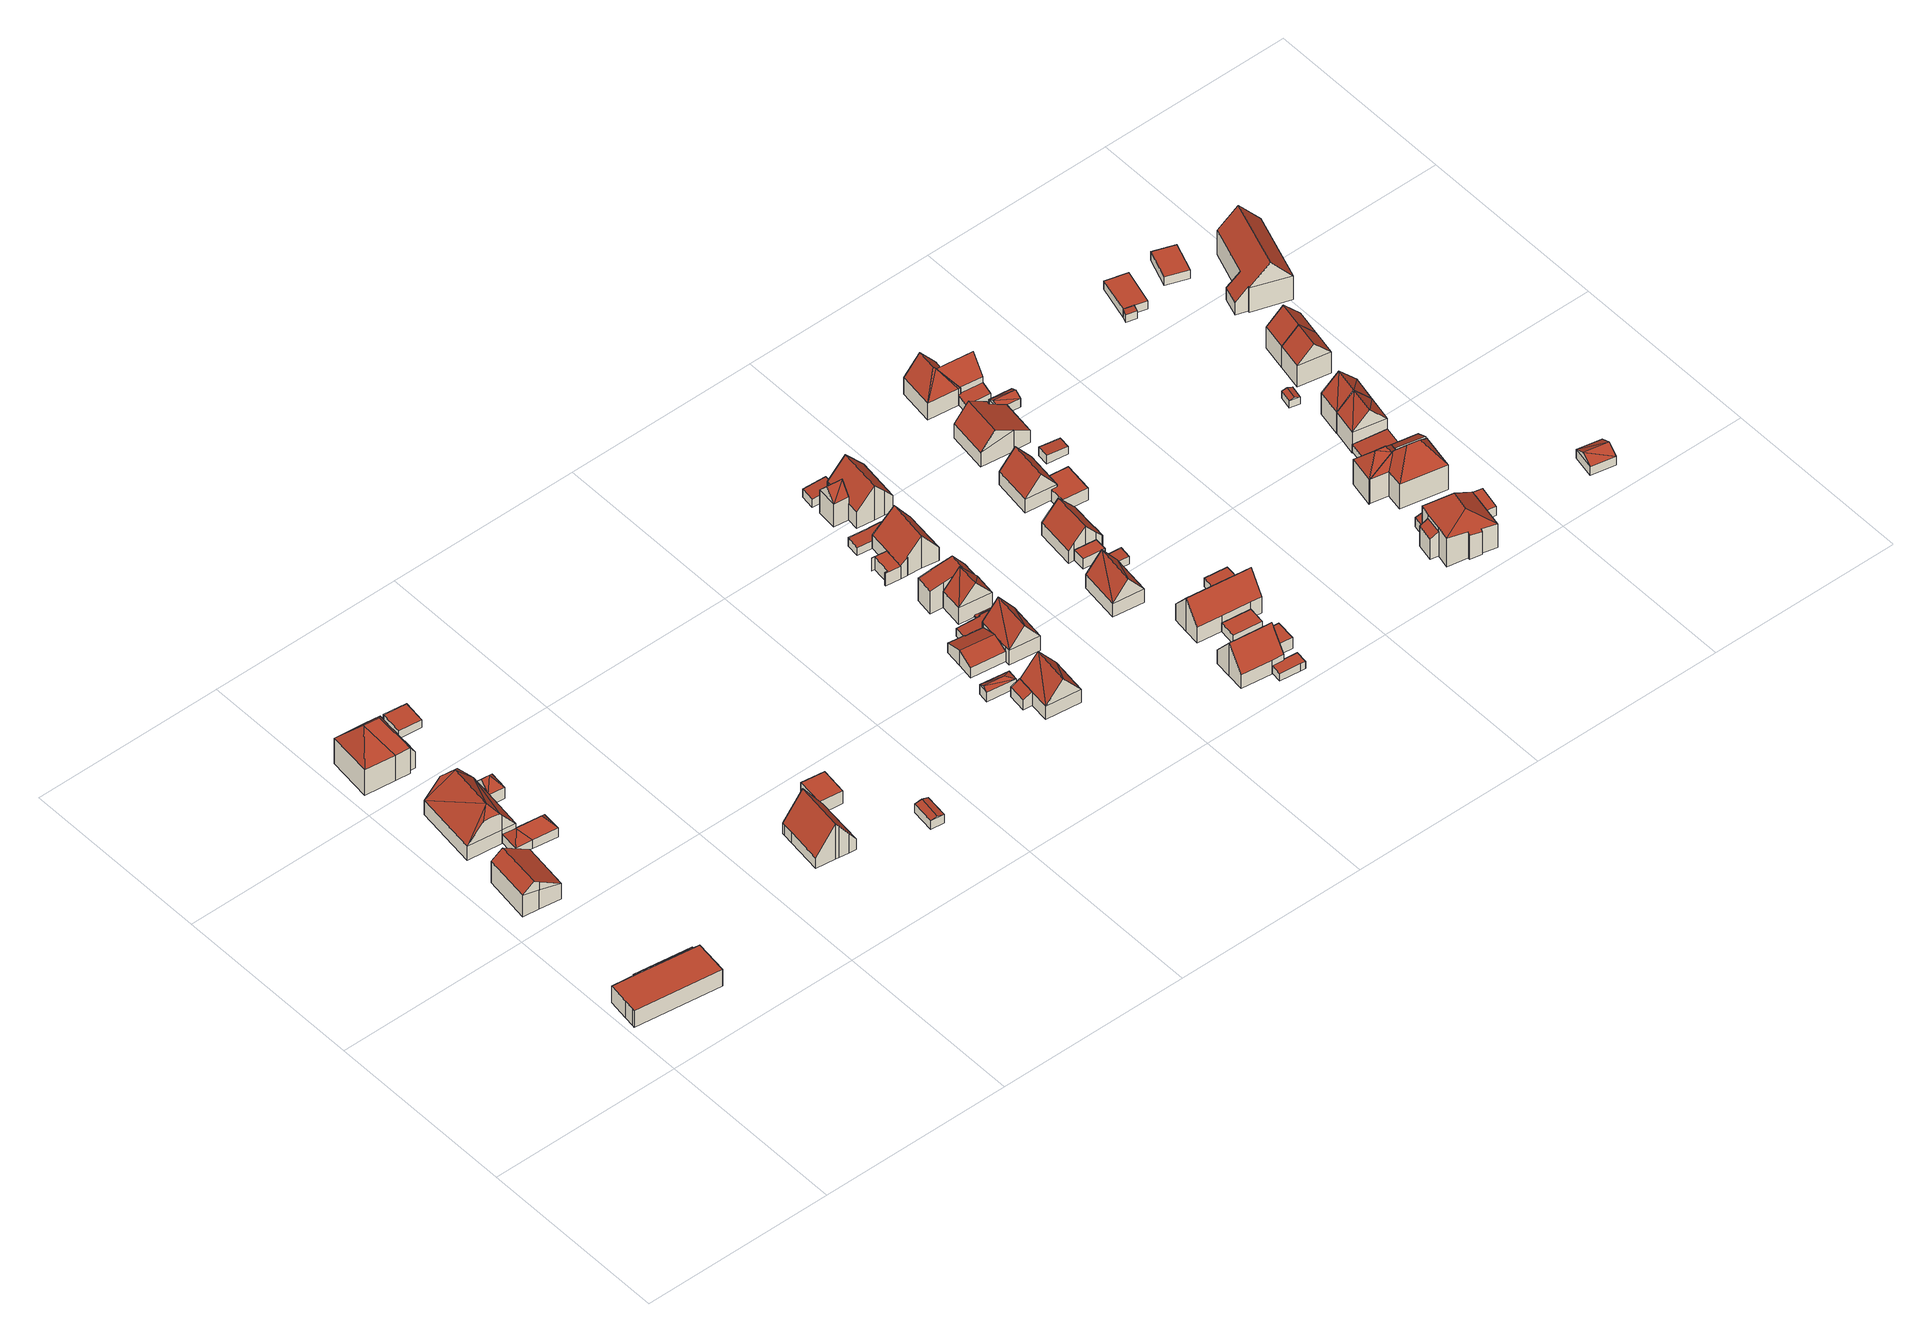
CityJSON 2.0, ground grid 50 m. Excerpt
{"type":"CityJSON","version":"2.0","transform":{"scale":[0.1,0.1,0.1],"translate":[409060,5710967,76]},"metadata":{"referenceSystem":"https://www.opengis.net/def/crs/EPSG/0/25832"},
"CityObjects":{
"building1":{"type":"Building","attributes":{"Gemeindeschluessel":"05978036","Geometrietyp2DReferenz":"3000","function":"31001_2000","roofType":"1000","measuredHeight":4.99},"geometry":[{"type":"MultiSurface","lod":"2","boundaries":[[[0,1,2,3]],[[1,4,5,2]],[[4,6,7,5]],[[6,8,9,7]],[[8,10,11,9]],[[10,12,13,11]],[[12,0,3,13]],[[12,10,8,6,4,1,0]],[[3,2,5,7,9,11,13]]],"semantics":{"surfaces":[{"type":"WallSurface"},{"type":"RoofSurface"},{"type":"GroundSurface"}],"values":[0,0,0,0,0,0,0,1,2]}}]},
"building2":{"type":"Building","attributes":{"Gemeindeschluessel":"05978036","Geometrietyp2DReferenz":"3000","function":"31001_2460","roofType":"2100","measuredHeight":1.9},"geometry":[{"type":"MultiSurface","lod":"2","boundaries":[[[14,15,16,9]],[[15,17,18,16]],[[17,19,11,18]],[[19,14,9,11]],[[19,17,15,14]],[[9,16,18,11]]],"semantics":{"surfaces":[{"type":"WallSurface"},{"type":"RoofSurface"},{"type":"GroundSurface"}],"values":[0,0,0,0,1,2]}}]},
"building3":{"type":"Building","attributes":{"Gemeindeschluessel":"05978036","Geometrietyp2DReferenz":"3000","function":"31001_1000","roofType":"3100","measuredHeight":9.02},"geometry":[{"type":"MultiSurface","lod":"2","boundaries":[[[20,21,22,23]],[[21,24,25,22]],[[24,26,27,25]],[[26,28,29,27]],[[28,20,23,29]],[[28,30,31,20]],[[21,31,30,32,24]],[[26,32,30,28]],[[24,32,26]],[[20,31,21]],[[23,22,25,27,29]]],"semantics":{"surfaces":[{"type":"WallSurface"},{"type":"RoofSurface"},{"type":"GroundSurface"}],"values":[0,0,0,0,0,1,1,0,0,0,2]}}]},
"building4":{"type":"Building","attributes":{"Gemeindeschluessel":"05978036","Geometrietyp2DReferenz":"3000","function":"31001_1000"},"children":["building4-1","building4-2"]},
"building4-1":{"type":"BuildingPart","attributes":{"roofType":"5000","measuredHeight":6.27},"parents":["building4"],"geometry":[{"type":"MultiSurface","lod":"2","boundaries":[[[33,34,35,36]],[[34,37,38,35]],[[39,33,36,40]],[[34,33,41]],[[33,42,41]],[[42,33,39,43]],[[37,41,42,44]],[[41,37,34]],[[36,35,38,40]],[[40,38,37,39]],[[44,42,43]],[[37,44,43,39]]],"semantics":{"surfaces":[{"type":"WallSurface"},{"type":"RoofSurface"},{"type":"GroundSurface"},{"type":"ClosureSurface"}],"values":[0,0,0,1,1,1,1,1,2,3,0,3]}}]},
"building4-2":{"type":"BuildingPart","attributes":{"roofType":"3300","measuredHeight":11.89},"parents":["building4"],"geometry":[{"type":"MultiSurface","lod":"2","boundaries":[[[45,46,47,48]],[[46,49,39,40,47]],[[50,51,52,38,37]],[[51,53,54,52]],[[53,55,56,54]],[[55,45,48,56]],[[57,58,59,60]],[[61,62,63,64]],[[58,45,59]],[[45,63,59]],[[55,63,45]],[[63,55,64]],[[59,46,60]],[[63,46,59]],[[46,63,62]],[[62,65,51,50,44,43,49,46]],[[51,65,53]],[[53,65,62,61,64,55]],[[45,58,57,60,46]],[[48,47,40,38,52,54,56]],[[37,44,50]],[[39,49,43]],[[37,38,40,39]],[[37,39,43,44]]],"semantics":{"surfaces":[{"type":"WallSurface"},{"type":"RoofSurface"},{"type":"GroundSurface"},{"type":"ClosureSurface"}],"values":[0,0,0,0,0,0,1,1,1,1,1,1,1,1,1,1,0,0,0,2,0,0,3,3]}}]},
"building5":{"type":"Building","attributes":{"Gemeindeschluessel":"05978036","Geometrietyp2DReferenz":"3000","function":"31001_2460","roofType":"5000","measuredHeight":5.56},"geometry":[{"type":"MultiSurface","lod":"2","boundaries":[[[66,67,68,69]],[[67,70,71,68]],[[70,72,73,71]],[[72,74,75,73]],[[74,76,77,75]],[[76,78,79,77]],[[78,66,69,79]],[[66,78,80]],[[72,70,81]],[[78,76,81,80]],[[76,74,72,81]],[[67,66,80,81]],[[70,67,81]],[[69,68,71,73,75,77,79]]],"semantics":{"surfaces":[{"type":"WallSurface"},{"type":"RoofSurface"},{"type":"GroundSurface"}],"values":[0,0,0,0,0,0,0,1,1,1,1,1,1,2]}}]},
"building6":{"type":"Building","attributes":{"Gemeindeschluessel":"05978036","Geometrietyp2DReferenz":"3000","function":"31001_1000","roofType":"3200","measuredHeight":14.22},"geometry":[{"type":"MultiSurface","lod":"2","boundaries":[[[82,83,84,85]],[[83,86,87,84]],[[86,88,89,87]],[[88,90,91,89]],[[90,92,93,91]],[[92,94,95,93]],[[94,96,97,95]],[[96,98,99,97]],[[98,100,101,99]],[[100,102,103,101]],[[102,104,105,103]],[[104,82,85,105]],[[100,98,106]],[[94,92,90,88,86,83,82,104,107]],[[96,94,107,106]],[[98,96,106]],[[104,102,106,107]],[[102,100,106]],[[85,84,87,89,91,93,95,97,99,101,103,105]]],"semantics":{"surfaces":[{"type":"WallSurface"},{"type":"RoofSurface"},{"type":"GroundSurface"}],"values":[0,0,0,0,0,0,0,0,0,0,0,0,1,1,1,1,1,1,2]}}]},
"building7":{"type":"Building","attributes":{"Gemeindeschluessel":"05978036","Geometrietyp2DReferenz":"3000","function":"31001_2460","roofType":"1000","measuredHeight":2.46},"geometry":[{"type":"MultiSurface","lod":"2","boundaries":[[[108,109,110,111]],[[109,112,113,110]],[[112,114,115,113]],[[114,108,111,115]],[[114,112,109,108]],[[111,110,113,115]]],"semantics":{"surfaces":[{"type":"WallSurface"},{"type":"RoofSurface"},{"type":"GroundSurface"}],"values":[0,0,0,0,1,2]}}]},
"building8":{"type":"Building","attributes":{"Gemeindeschluessel":"05978036","Geometrietyp2DReferenz":"3000","function":"31001_1000","roofType":"3100","measuredHeight":10.73},"geometry":[{"type":"MultiSurface","lod":"2","boundaries":[[[116,117,118,119]],[[117,120,121,118]],[[120,122,123,121]],[[122,124,125,123]],[[124,126,127,125]],[[126,128,129,127]],[[128,130,131,129]],[[130,132,133,131]],[[132,134,135,133]],[[134,116,119,135]],[[130,128,126,124,122,120]],[[120,117,116,134,132,130]],[[119,118,121,123,125,127,129,131,133,135]]],"semantics":{"surfaces":[{"type":"WallSurface"},{"type":"RoofSurface"},{"type":"GroundSurface"}],"values":[0,0,0,0,0,0,0,0,0,0,1,1,2]}}]},
"building9":{"type":"Building","attributes":{"Gemeindeschluessel":"05978036","Geometrietyp2DReferenz":"3000","function":"31001_2460","roofType":"1000","measuredHeight":3.88},"geometry":[{"type":"MultiSurface","lod":"2","boundaries":[[[136,137,138,139]],[[137,140,141,138]],[[140,142,143,141]],[[142,136,139,143]],[[142,140,137,136]],[[139,138,141,143]]],"semantics":{"surfaces":[{"type":"WallSurface"},{"type":"RoofSurface"},{"type":"GroundSurface"}],"values":[0,0,0,0,1,2]}}]},
"building10":{"type":"Building","attributes":{"Gemeindeschluessel":"05978036","Geometrietyp2DReferenz":"3000","function":"31001_2460","roofType":"3100","measuredHeight":3.02},"geometry":[{"type":"MultiSurface","lod":"2","boundaries":[[[144,145,146,147]],[[145,148,149,146]],[[148,150,151,149]],[[150,144,147,151]],[[148,145,152]],[[144,150,153]],[[145,144,153,152]],[[150,148,152,153]],[[147,146,149,151]]],"semantics":{"surfaces":[{"type":"WallSurface"},{"type":"RoofSurface"},{"type":"GroundSurface"}],"values":[0,0,0,0,0,0,1,1,2]}}]},
"building11":{"type":"Building","attributes":{"Gemeindeschluessel":"05978036","Geometrietyp2DReferenz":"3000","function":"51009_1610","roofType":"2100","measuredHeight":4.17},"geometry":[{"type":"MultiSurface","lod":"2","boundaries":[[[154,155,156,157]],[[155,158,159,156]],[[158,160,161,159]],[[160,154,157,161]],[[160,158,155,154]],[[157,156,159,161]]],"semantics":{"surfaces":[{"type":"WallSurface"},{"type":"RoofSurface"},{"type":"GroundSurface"}],"values":[0,0,0,0,1,2]}}]},
"building12":{"type":"Building","attributes":{"Gemeindeschluessel":"05978036","Geometrietyp2DReferenz":"3000","function":"31001_2460","roofType":"5000","measuredHeight":3.62},"geometry":[{"type":"MultiSurface","lod":"2","boundaries":[[[162,163,164,165]],[[163,166,167,164]],[[166,168,169,167]],[[168,162,165,169]],[[166,163,170]],[[162,168,171]],[[162,170,163]],[[170,162,171]],[[171,166,170]],[[166,171,168]],[[165,164,167,169]]],"semantics":{"surfaces":[{"type":"WallSurface"},{"type":"RoofSurface"},{"type":"GroundSurface"}],"values":[0,0,0,0,1,0,1,1,1,1,2]}}]},
"building13":{"type":"Building","attributes":{"Gemeindeschluessel":"05978036","Geometrietyp2DReferenz":"3000","function":"31001_1000","roofType":"3100","measuredHeight":9.82},"geometry":[{"type":"MultiSurface","lod":"2","boundaries":[[[172,173,174,175]],[[173,176,177,174]],[[176,178,179,177]],[[178,180,181,179]],[[180,172,175,181]],[[180,182,183]],[[183,172,180]],[[182,178,176,173]],[[173,183,182]],[[178,182,180]],[[172,183,173]],[[175,174,177,179,181]]],"semantics":{"surfaces":[{"type":"WallSurface"},{"type":"RoofSurface"},{"type":"GroundSurface"}],"values":[0,0,0,0,0,1,1,1,1,0,0,2]}}]},
"building14":{"type":"Building","attributes":{"Gemeindeschluessel":"05978036","Geometrietyp2DReferenz":"3000","function":"31001_1000"},"children":["building14-1","building14-2"]},
"building14-1":{"type":"BuildingPart","attributes":{"roofType":"3100","measuredHeight":4.56},"parents":["building14"],"geometry":[{"type":"MultiSurface","lod":"2","boundaries":[[[184,185,186,187]],[[185,188,189,186]],[[190,191,192,193]],[[191,194,195,192]],[[194,196,197,195]],[[196,198,199,197]],[[198,184,187,199]],[[194,191,190,200,201]],[[201,202,188,185,184,198,196,194]],[[187,186,189,203,193,192,195,197,199]],[[204,202,201]],[[203,189,188,202,204]],[[200,204,201]],[[203,204,200,190,193]]],"semantics":{"surfaces":[{"type":"WallSurface"},{"type":"RoofSurface"},{"type":"GroundSurface"},{"type":"ClosureSurface"}],"values":[0,0,0,0,0,0,0,1,1,2,0,3,0,3]}}]},
"building14-2":{"type":"BuildingPart","attributes":{"roofType":"3100","measuredHeight":9.83},"parents":["building14"],"geometry":[{"type":"MultiSurface","lod":"2","boundaries":[[[205,206,207,208]],[[206,209,193,207]],[[209,190,193]],[[210,211,212,189,188]],[[211,213,214,212]],[[213,215,216,214]],[[215,205,208,216]],[[217,215,218,219]],[[215,217,205]],[[211,210,202,204,200,209,206,219]],[[219,206,217]],[[213,218,215]],[[211,219,218,213]],[[205,217,206]],[[208,207,193,203,189,212,214,216]],[[200,190,209]],[[188,202,210]],[[189,203,204,202,188]],[[203,193,190,200,204]]],"semantics":{"surfaces":[{"type":"WallSurface"},{"type":"RoofSurface"},{"type":"GroundSurface"},{"type":"ClosureSurface"}],"values":[0,0,0,0,0,0,0,1,1,1,1,0,0,0,2,0,0,3,3]}}]},
"building15":{"type":"Building","attributes":{"Gemeindeschluessel":"05978036","Geometrietyp2DReferenz":"3000","function":"31001_2460","roofType":"2100","measuredHeight":3.13},"geometry":[{"type":"MultiSurface","lod":"2","boundaries":[[[220,221,222,223]],[[221,224,225,222]],[[224,226,227,225]],[[226,228,229,227]],[[228,230,231,229]],[[230,232,233,231]],[[232,234,235,233]],[[234,236,237,235]],[[236,238,239,237]],[[238,240,241,239]],[[240,220,223,241]],[[240,238,236,234,232,230,228,226,224,221,220]],[[223,222,225,227,229,231,233,235,237,239,241]]],"semantics":{"surfaces":[{"type":"WallSurface"},{"type":"RoofSurface"},{"type":"GroundSurface"}],"values":[0,0,0,0,0,0,0,0,0,0,0,1,2]}}]},
"building16":{"type":"Building","attributes":{"Gemeindeschluessel":"05978036","Geometrietyp2DReferenz":"3000","function":"31001_1000"},"children":["building16-1","building16-2"]},
"building16-1":{"type":"BuildingPart","attributes":{"roofType":"3100","measuredHeight":10.09},"parents":["building16"],"geometry":[{"type":"MultiSurface","lod":"2","boundaries":[[[242,243,244,245,246]],[[243,247,248,244]],[[247,249,250,248]],[[247,243,251]],[[251,242,252]],[[242,251,243]],[[247,252,253,249]],[[252,247,251]],[[245,244,248,250,254]],[[246,255,242]],[[254,250,249,256]],[[245,254,256,255,246]],[[252,242,255,257,253]],[[253,257,256,249]],[[256,257,255]]],"semantics":{"surfaces":[{"type":"WallSurface"},{"type":"RoofSurface"},{"type":"GroundSurface"},{"type":"ClosureSurface"}],"values":[0,0,0,0,1,1,1,1,2,0,3,3,0,3,3]}}]},
"building16-2":{"type":"BuildingPart","attributes":{"roofType":"3100","measuredHeight":8.63},"parents":["building16"],"geometry":[{"type":"MultiSurface","lod":"2","boundaries":[[[258,259,260,250,249]],[[259,261,262,260]],[[261,263,264,262]],[[263,265,266,264]],[[265,267,268,266]],[[267,269,270,268]],[[269,246,245,270]],[[267,265,263,261,259,258,253,257]],[[257,255,246,269,267]],[[254,250,260,262,264,266,268,270,245]],[[258,249,253]],[[249,250,254,256]],[[249,256,257,253]],[[245,246,255,256,254]],[[256,255,257]]],"semantics":{"surfaces":[{"type":"WallSurface"},{"type":"RoofSurface"},{"type":"GroundSurface"},{"type":"ClosureSurface"}],"values":[0,0,0,0,0,0,0,1,1,2,0,3,3,3,3]}}]},
"building17":{"type":"Building","attributes":{"Gemeindeschluessel":"05978036","Geometrietyp2DReferenz":"3000","function":"31001_2460","roofType":"5000","measuredHeight":1.29},"geometry":[{"type":"MultiSurface","lod":"2","boundaries":[[[271,272,273,274]],[[272,275,276,273]],[[275,277,278,276]],[[277,279,280,278]],[[279,281,282,280]],[[281,271,274,282]],[[283,284,285,281,279]],[[283,279,277]],[[284,283,277,275]],[[286,285,284,275,272]],[[286,272,271]],[[285,286,271,281]],[[274,273,276,278,280,282]]],"semantics":{"surfaces":[{"type":"WallSurface"},{"type":"RoofSurface"},{"type":"GroundSurface"}],"values":[0,0,0,0,0,0,1,1,1,1,1,1,2]}}]},
"building18":{"type":"Building","attributes":{"Gemeindeschluessel":"05978036","Geometrietyp2DReferenz":"3000","function":"31001_1000"},"children":["building18-1","building18-2"]},
"building18-1":{"type":"BuildingPart","attributes":{"roofType":"1000","measuredHeight":3.88},"parents":["building18"],"geometry":[{"type":"MultiSurface","lod":"2","boundaries":[[[287,288,289,290]],[[291,292,293,294]],[[292,295,296,293]],[[295,297,298,296]],[[297,299,300,298]],[[299,301,302,300]],[[301,287,290,302]],[[301,299,297,295,292,291,288,287]],[[290,289,294,293,296,298,300,302]],[[294,289,288,291]]],"semantics":{"surfaces":[{"type":"WallSurface"},{"type":"RoofSurface"},{"type":"GroundSurface"},{"type":"ClosureSurface"}],"values":[0,0,0,0,0,0,0,1,2,3]}}]},
"building18-2":{"type":"BuildingPart","attributes":{"roofType":"3100","measuredHeight":9.79},"parents":["building18"],"geometry":[{"type":"MultiSurface","lod":"2","boundaries":[[[303,304,305,289,288]],[[304,306,307,305]],[[306,308,309,307]],[[308,310,311,309]],[[310,312,313,311]],[[312,314,315,313]],[[314,316,317,315]],[[316,318,319,317]],[[318,320,291,294,319]],[[314,312,310,308,306]],[[306,304,303,320,318,316,314]],[[294,289,305,307,309,311,313,315,317,319]],[[303,288,291,320]],[[288,289,294,291]]],"semantics":{"surfaces":[{"type":"WallSurface"},{"type":"RoofSurface"},{"type":"GroundSurface"},{"type":"ClosureSurface"}],"values":[0,0,0,0,0,0,0,0,0,1,1,2,0,3]}}]},
"building19":{"type":"Building","attributes":{"Gemeindeschluessel":"05978036","Geometrietyp2DReferenz":"3000","function":"31001_2460","roofType":"2100","measuredHeight":2.65},"geometry":[{"type":"MultiSurface","lod":"2","boundaries":[[[321,322,323,324]],[[322,325,326,323]],[[325,327,328,326]],[[327,329,330,328]],[[329,331,332,330]],[[331,333,334,332]],[[333,321,324,334]],[[333,331,329,327,325,322,321]],[[324,323,326,328,330,332,334]]],"semantics":{"surfaces":[{"type":"WallSurface"},{"type":"RoofSurface"},{"type":"GroundSurface"}],"values":[0,0,0,0,0,0,0,1,2]}}]},
"building20":{"type":"Building","attributes":{"Gemeindeschluessel":"05978036","Geometrietyp2DReferenz":"3000","function":"31001_2460","roofType":"2100","measuredHeight":2.88},"geometry":[{"type":"MultiSurface","lod":"2","boundaries":[[[335,336,337,338]],[[336,339,340,337]],[[339,341,342,340]],[[341,343,344,342]],[[343,345,346,344]],[[345,335,338,346]],[[345,343,341,339,336,335]],[[338,337,340,342,344,346]]],"semantics":{"surfaces":[{"type":"WallSurface"},{"type":"RoofSurface"},{"type":"GroundSurface"}],"values":[0,0,0,0,0,0,1,2]}}]},
"building21":{"type":"Building","attributes":{"Gemeindeschluessel":"05978036","Geometrietyp2DReferenz":"3000","function":"31001_1000"},"children":["building21-1","building21-2"]},
"building21-1":{"type":"BuildingPart","attributes":{"roofType":"3100","measuredHeight":10.36},"parents":["building21"],"geometry":[{"type":"MultiSurface","lod":"2","boundaries":[[[347,348,349]],[[348,350,351,349]],[[350,352,353,351]],[[352,354,355,353]],[[354,356,357,355]],[[356,358,359,357]],[[358,360,361,359]],[[360,362,363,361]],[[362,364,365,363]],[[364,366,367,365]],[[366,368,369,367]],[[364,362,360,358,356]],[[356,354,352,350,348,347,368,366,364]],[[349,351,353,355,357,359,361,363,365,367,369]],[[347,349,369,368]]],"semantics":{"surfaces":[{"type":"WallSurface"},{"type":"RoofSurface"},{"type":"GroundSurface"},{"type":"ClosureSurface"}],"values":[0,0,0,0,0,0,0,0,0,0,0,1,1,2,3]}}]},
"building21-2":{"type":"BuildingPart","attributes":{"roofType":"3100","measuredHeight":10.24},"parents":["building21"],"geometry":[{"type":"MultiSurface","lod":"2","boundaries":[[[370,371,372,369,368]],[[371,373,374,372]],[[373,375,347,349,374]],[[373,371,376]],[[370,375,377]],[[371,377,376]],[[377,371,370]],[[375,376,377]],[[376,375,373]],[[369,372,374,349]],[[368,347,375,370]],[[368,369,349,347]]],"semantics":{"surfaces":[{"type":"WallSurface"},{"type":"RoofSurface"},{"type":"GroundSurface"},{"type":"ClosureSurface"}],"values":[0,0,0,0,0,1,1,1,1,2,0,3]}}]},
"building22":{"type":"Building","attributes":{"Gemeindeschluessel":"05978036","Geometrietyp2DReferenz":"3000","function":"31001_1000"},"children":["building22-1","building22-2"]},
"building22-1":{"type":"BuildingPart","attributes":{"roofType":"1000","measuredHeight":3.45},"parents":["building22"],"geometry":[{"type":"MultiSurface","lod":"2","boundaries":[[[378,379,380,381]],[[382,383,384,385]],[[383,378,381,384]],[[383,382,386,379,378]],[[381,380,387,385,384]],[[385,387,386,382]],[[387,380,379,386]]],"semantics":{"surfaces":[{"type":"WallSurface"},{"type":"RoofSurface"},{"type":"GroundSurface"},{"type":"ClosureSurface"}],"values":[0,0,0,1,2,3,3]}}]},
"building22-2":{"type":"BuildingPart","attributes":{"roofType":"3100","measuredHeight":10},"parents":["building22"],"geometry":[{"type":"MultiSurface","lod":"2","boundaries":[[[388,389,390,391]],[[389,392,393,390]],[[392,394,395,393]],[[394,396,397,395]],[[396,398,399,397]],[[398,400,401,399]],[[400,402,403,401]],[[402,404,405,403]],[[404,406,407,405]],[[406,408,382,385,407]],[[409,410,411,380,379]],[[410,388,391,411]],[[412,408,406,404,402,400,398,396,394]],[[394,392,389,388,410,409,412]],[[391,390,393,395,397,399,401,403,405,407,385,387,380,411]],[[386,382,408,412]],[[387,385,382,386]],[[409,379,386,412]],[[387,386,379,380]]],"semantics":{"surfaces":[{"type":"WallSurface"},{"type":"RoofSurface"},{"type":"GroundSurface"},{"type":"ClosureSurface"}],"values":[0,0,0,0,0,0,0,0,0,0,0,0,1,1,2,0,3,0,3]}}]},
"building23":{"type":"Building","attributes":{"Gemeindeschluessel":"05978036","Geometrietyp2DReferenz":"3000","function":"31001_2460","roofType":"1000","measuredHeight":2.27},"geometry":[{"type":"MultiSurface","lod":"2","boundaries":[[[413,414,415,416]],[[414,417,418,415]],[[417,419,420,418]],[[419,421,422,420]],[[421,423,424,422]],[[423,425,426,424]],[[425,413,416,426]],[[425,423,421,419,417,414,413]],[[416,415,418,420,422,424,426]]],"semantics":{"surfaces":[{"type":"WallSurface"},{"type":"RoofSurface"},{"type":"GroundSurface"}],"values":[0,0,0,0,0,0,0,1,2]}}]},
"building24":{"type":"Building","attributes":{"Gemeindeschluessel":"05978036","Geometrietyp2DReferenz":"3000","function":"31001_1000","roofType":"3100","measuredHeight":9.25},"geometry":[{"type":"MultiSurface","lod":"2","boundaries":[[[427,428,429,430]],[[428,431,432,429]],[[431,433,434,432]],[[433,427,430,434]],[[431,428,435]],[[427,433,436]],[[435,427,436]],[[427,435,428]],[[431,436,433]],[[436,431,435]],[[430,429,432,434]]],"semantics":{"surfaces":[{"type":"WallSurface"},{"type":"RoofSurface"},{"type":"GroundSurface"}],"values":[0,0,0,0,0,0,1,1,1,1,2]}}]},
"building25":{"type":"Building","attributes":{"Gemeindeschluessel":"05978036","Geometrietyp2DReferenz":"3000","function":"31001_2460","roofType":"1000","measuredHeight":2.53},"geometry":[{"type":"MultiSurface","lod":"2","boundaries":[[[437,438,439,440]],[[438,441,442,439]],[[441,443,444,442]],[[443,437,440,444]],[[443,441,438,437]],[[440,439,442,444]]],"semantics":{"surfaces":[{"type":"WallSurface"},{"type":"RoofSurface"},{"type":"GroundSurface"}],"values":[0,0,0,0,1,2]}}]},
"building26":{"type":"Building","attributes":{"Gemeindeschluessel":"05978036","Geometrietyp2DReferenz":"3000","function":"31001_1000","roofType":"3100","measuredHeight":10.1},"geometry":[{"type":"MultiSurface","lod":"2","boundaries":[[[445,446,447,448]],[[446,449,450,447]],[[449,451,452,450]],[[451,453,454,452]],[[453,455,456,454]],[[455,457,458,456]],[[457,459,460,458]],[[459,461,462,460]],[[461,463,464,462]],[[463,465,466,464]],[[465,467,468,466]],[[467,469,470,468]],[[469,445,448,470]],[[465,463,461,459,457,455,453,451,449]],[[449,446,445,469,467,465]],[[448,447,450,452,454,456,458,460,462,464,466,468,470]]],"semantics":{"surfaces":[{"type":"WallSurface"},{"type":"RoofSurface"},{"type":"GroundSurface"}],"values":[0,0,0,0,0,0,0,0,0,0,0,0,0,1,1,2]}}]},
"building27":{"type":"Building","attributes":{"Gemeindeschluessel":"05978036","Geometrietyp2DReferenz":"3000","function":"31001_2460","roofType":"1000","measuredHeight":2.98},"geometry":[{"type":"MultiSurface","lod":"2","boundaries":[[[471,472,473,474]],[[472,475,476,473]],[[475,477,478,476]],[[477,471,474,478]],[[477,475,472,471]],[[474,473,476,478]]],"semantics":{"surfaces":[{"type":"WallSurface"},{"type":"RoofSurface"},{"type":"GroundSurface"}],"values":[0,0,0,0,1,2]}}]},
"building28":{"type":"Building","attributes":{"Gemeindeschluessel":"05978036","Geometrietyp2DReferenz":"3000","function":"31001_2460","roofType":"2100","measuredHeight":2.5},"geometry":[{"type":"MultiSurface","lod":"2","boundaries":[[[479,480,481,482]],[[480,483,484,481]],[[483,485,486,484]],[[485,479,482,486]],[[485,483,480,479]],[[482,481,484,486]]],"semantics":{"surfaces":[{"type":"WallSurface"},{"type":"RoofSurface"},{"type":"GroundSurface"}],"values":[0,0,0,0,1,2]}}]},
"building29":{"type":"Building","attributes":{"Gemeindeschluessel":"05978036","Geometrietyp2DReferenz":"3000","function":"31001_1000","roofType":"3100","measuredHeight":8.81},"geometry":[{"type":"MultiSurface","lod":"2","boundaries":[[[487,488,489,490]],[[488,491,492,489]],[[491,493,494,492]],[[493,495,496,494]],[[495,497,498,496]],[[497,499,500,498]],[[499,501,502,500]],[[501,503,504,502]],[[503,505,506,504]],[[505,507,508,506]],[[507,509,510,508]],[[509,487,490,510]],[[505,503,501,499,497]],[[497,495,493,491,488,487,509,507,505]],[[490,489,492,494,496,498,500,502,504,506,508,510]]],"semantics":{"surfaces":[{"type":"WallSurface"},{"type":"RoofSurface"},{"type":"GroundSurface"}],"values":[0,0,0,0,0,0,0,0,0,0,0,0,1,1,2]}}]},
"building30":{"type":"Building","attributes":{"Gemeindeschluessel":"05978036","Geometrietyp2DReferenz":"3000","function":"31001_2460","roofType":"1000","measuredHeight":2.65},"geometry":[{"type":"MultiSurface","lod":"2","boundaries":[[[511,512,513,462]],[[512,514,515,513]],[[514,516,464,515]],[[516,511,462,464]],[[516,514,512,511]],[[462,513,515,464]]],"semantics":{"surfaces":[{"type":"WallSurface"},{"type":"RoofSurface"},{"type":"GroundSurface"}],"values":[0,0,0,0,1,2]}}]},
"building31":{"type":"Building","attributes":{"Gemeindeschluessel":"05978036","Geometrietyp2DReferenz":"3000","function":"31001_1000","roofType":"3100","measuredHeight":9.32},"geometry":[{"type":"MultiSurface","lod":"2","boundaries":[[[517,518,519,520]],[[518,521,522,519]],[[521,523,524,522]],[[523,517,520,524]],[[521,518,525]],[[517,523,526]],[[518,517,526,525]],[[523,521,525,526]],[[520,519,522,524]]],"semantics":{"surfaces":[{"type":"WallSurface"},{"type":"RoofSurface"},{"type":"GroundSurface"}],"values":[0,0,0,0,0,0,1,1,2]}}]},
"building32":{"type":"Building","attributes":{"Gemeindeschluessel":"05978036","Geometrietyp2DReferenz":"3000","function":"31001_2460","roofType":"1000","measuredHeight":3.53},"geometry":[{"type":"MultiSurface","lod":"2","boundaries":[[[527,528,529,530]],[[528,531,532,529]],[[531,533,534,532]],[[533,535,536,534]],[[535,537,538,536]],[[537,527,530,538]],[[537,535,533,531,528,527]],[[530,529,532,534,536,538]]],"semantics":{"surfaces":[{"type":"WallSurface"},{"type":"RoofSurface"},{"type":"GroundSurface"}],"values":[0,0,0,0,0,0,1,2]}}]},
"building33":{"type":"Building","attributes":{"Gemeindeschluessel":"05978036","Geometrietyp2DReferenz":"3000","function":"31001_1000","roofType":"5000","measuredHeight":9.17},"geometry":[{"type":"MultiSurface","lod":"2","boundaries":[[[539,540,541,542]],[[540,543,544,541]],[[543,545,546,544]],[[545,547,548,546]],[[547,549,550,548]],[[549,551,552,550]],[[551,553,554,552]],[[553,539,542,554]],[[545,543,555,556,553,551,549,547]],[[556,555,540,539]],[[543,540,555]],[[539,553,556]],[[542,541,544,546,548,550,552,554]]],"semantics":{"surfaces":[{"type":"WallSurface"},{"type":"RoofSurface"},{"type":"GroundSurface"}],"values":[0,0,0,0,0,0,0,0,1,1,0,0,2]}}]},
"building34":{"type":"Building","attributes":{"Gemeindeschluessel":"05978036","Geometrietyp2DReferenz":"3000","function":"31001_2460","roofType":"2100","measuredHeight":2.58},"geometry":[{"type":"MultiSurface","lod":"2","boundaries":[[[557,558,559,560]],[[558,561,562,559]],[[561,563,564,562]],[[563,557,560,564]],[[563,561,558,557]],[[560,559,562,564]]],"semantics":{"surfaces":[{"type":"WallSurface"},{"type":"RoofSurface"},{"type":"GroundSurface"}],"values":[0,0,0,0,1,2]}}]},
"building35":{"type":"Building","attributes":{"Gemeindeschluessel":"05978036","Geometrietyp2DReferenz":"3000","function":"31001_1000","roofType":"5000","measuredHeight":10.3},"geometry":[{"type":"MultiSurface","lod":"2","boundaries":[[[565,566,567,568]],[[566,569,570,567]],[[569,571,572,570]],[[571,573,574,572]],[[573,575,576,574]],[[575,577,578,576]],[[577,579,580,578]],[[579,581,582,580]],[[581,565,568,582]],[[583,584,581,579]],[[585,583,579,577]],[[585,577,575]],[[584,583,585,575,573]],[[586,587,584,573,571]],[[586,571,569]],[[587,586,569,566]],[[566,584,587]],[[565,584,566]],[[584,565,581]],[[568,567,570,572,574,576,578,580,582]]],"semantics":{"surfaces":[{"type":"WallSurface"},{"type":"RoofSurface"},{"type":"GroundSurface"}],"values":[0,0,0,0,0,0,0,0,0,1,1,0,1,1,0,1,1,1,1,2]}}]},
"building36":{"type":"Building","attributes":{"Gemeindeschluessel":"05978036","Geometrietyp2DReferenz":"3000","function":"31001_2460","roofType":"2100","measuredHeight":3.07},"geometry":[{"type":"MultiSurface","lod":"2","boundaries":[[[588,589,590,591]],[[589,592,593,590]],[[592,594,595,593]],[[594,596,597,595]],[[596,598,599,597]],[[598,588,591,599]],[[598,596,594,592,589,588]],[[591,590,593,595,597,599]]],"semantics":{"surfaces":[{"type":"WallSurface"},{"type":"RoofSurface"},{"type":"GroundSurface"}],"values":[0,0,0,0,0,0,1,2]}}]},
"building37":{"type":"Building","attributes":{"Gemeindeschluessel":"05978036","Geometrietyp2DReferenz":"3000","function":"31001_2460","roofType":"3100","measuredHeight":3.7},"geometry":[{"type":"MultiSurface","lod":"2","boundaries":[[[600,601,602,603]],[[601,604,605,602]],[[604,606,607,605]],[[606,600,603,607]],[[604,601,608]],[[600,606,609]],[[600,608,601]],[[608,600,609]],[[609,604,608]],[[604,609,606]],[[603,602,605,607]]],"semantics":{"surfaces":[{"type":"WallSurface"},{"type":"RoofSurface"},{"type":"GroundSurface"}],"values":[0,0,0,0,0,0,1,1,1,1,2]}}]},
"building38":{"type":"Building","attributes":{"Gemeindeschluessel":"05978036","Geometrietyp2DReferenz":"3000","function":"31001_1000"},"children":["building38-1","building38-2"]},
"building38-1":{"type":"BuildingPart","attributes":{"roofType":"2100","measuredHeight":7.34},"parents":["building38"],"geometry":[{"type":"MultiSurface","lod":"2","boundaries":[[[610,611,612,613]],[[614,615,616,617]],[[615,610,613,616]],[[615,614,611,610]],[[613,612,617,616]],[[617,612,611,614]]],"semantics":{"surfaces":[{"type":"WallSurface"},{"type":"RoofSurface"},{"type":"GroundSurface"},{"type":"ClosureSurface"}],"values":[0,0,0,1,2,3]}}]},
"building38-2":{"type":"BuildingPart","attributes":{"roofType":"3200","measuredHeight":12.35},"parents":["building38"],"geometry":[{"type":"MultiSurface","lod":"2","boundaries":[[[618,619,620,621]],[[619,622,623,620]],[[622,624,625,623]],[[624,626,627,625]],[[626,628,614,617,627]],[[629,630,631,612,611]],[[630,632,633,631]],[[632,634,635,633]],[[634,636,637,635]],[[636,638,639,637]],[[638,640,641,639]],[[640,618,621,641]],[[636,634,632,630,642]],[[626,624,622,619,618,640,643]],[[630,629,628,626,643,642]],[[640,638,636,642,643]],[[621,620,623,625,627,617,612,631,633,635,637,639,641]],[[611,614,628,629]],[[611,612,617,614]]],"semantics":{"surfaces":[{"type":"WallSurface"},{"type":"RoofSurface"},{"type":"GroundSurface"},{"type":"ClosureSurface"}],"values":[0,0,0,0,0,0,0,0,0,0,0,0,1,1,1,1,2,0,3]}}]},
"building39":{"type":"Building","attributes":{"Gemeindeschluessel":"05978036","Geometrietyp2DReferenz":"3000","function":"31001_2460","roofType":"3100","measuredHeight":3.41},"geometry":[{"type":"MultiSurface","lod":"2","boundaries":[[[644,645,646,647]],[[645,648,649,646]],[[648,650,651,649]],[[650,644,647,651]],[[648,645,652]],[[644,650,653]],[[645,644,653,652]],[[650,648,652,653]],[[647,646,649,651]]],"semantics":{"surfaces":[{"type":"WallSurface"},{"type":"RoofSurface"},{"type":"GroundSurface"}],"values":[0,0,0,0,0,0,1,1,2]}}]},
"building40":{"type":"Building","attributes":{"Gemeindeschluessel":"05978036","Geometrietyp2DReferenz":"3000","function":"31001_1000","roofType":"5000","measuredHeight":13.05},"geometry":[{"type":"MultiSurface","lod":"2","boundaries":[[[654,655,656,657]],[[655,658,659,656]],[[658,660,661,659]],[[660,662,663,661]],[[662,664,665,663]],[[664,666,667,665]],[[666,668,669,667]],[[668,670,671,669]],[[670,672,673,671]],[[672,674,675,673]],[[674,654,657,675]],[[676,677,672,670]],[[678,676,670,668]],[[678,668,666]],[[678,677,676]],[[677,678,666]],[[666,679,677]],[[664,679,666]],[[679,664,662]],[[680,679,662,660]],[[660,681,680]],[[658,681,660]],[[681,658,655]],[[681,655,654]],[[681,679,680]],[[654,679,681]],[[654,677,679]],[[674,677,654]],[[677,674,672]],[[657,656,659,661,663,665,667,669,671,673,675]]],"semantics":{"surfaces":[{"type":"WallSurface"},{"type":"RoofSurface"},{"type":"GroundSurface"}],"values":[0,0,0,0,0,0,0,0,0,0,0,1,1,1,1,1,1,1,1,1,1,1,1,1,1,1,1,1,1,2]}}]},
"building41":{"type":"Building","attributes":{"Gemeindeschluessel":"05978036","Geometrietyp2DReferenz":"3000","function":"31001_2460","roofType":"1000","measuredHeight":2.7},"geometry":[{"type":"MultiSurface","lod":"2","boundaries":[[[682,683,684,685]],[[683,686,687,684]],[[686,688,689,687]],[[688,690,691,689]],[[690,692,693,691]],[[692,682,685,693]],[[692,690,688,686,683,682]],[[685,684,687,689,691,693]]],"semantics":{"surfaces":[{"type":"WallSurface"},{"type":"RoofSurface"},{"type":"GroundSurface"}],"values":[0,0,0,0,0,0,1,2]}}]},
"building42":{"type":"Building","attributes":{"Gemeindeschluessel":"05978036","Geometrietyp2DReferenz":"3000","function":"31001_2460","roofType":"2100","measuredHeight":2.7},"geometry":[{"type":"MultiSurface","lod":"2","boundaries":[[[694,695,696,697]],[[695,698,699,696]],[[698,700,701,699]],[[700,694,697,701]],[[700,698,695,694]],[[697,696,699,701]]],"semantics":{"surfaces":[{"type":"WallSurface"},{"type":"RoofSurface"},{"type":"GroundSurface"}],"values":[0,0,0,0,1,2]}}]},
"building43":{"type":"Building","attributes":{"Gemeindeschluessel":"05978036","Geometrietyp2DReferenz":"3000","function":"31001_2460","roofType":"2100","measuredHeight":8.4},"geometry":[{"type":"MultiSurface","lod":"2","boundaries":[[[702,703,704,705]],[[703,706,707,704]],[[706,708,709,707]],[[708,710,711,709]],[[710,712,713,711]],[[712,702,705,713]],[[712,710,708,706,703,702]],[[705,704,707,709,711,713]]],"semantics":{"surfaces":[{"type":"WallSurface"},{"type":"RoofSurface"},{"type":"GroundSurface"}],"values":[0,0,0,0,0,0,1,2]}}]},
"building44":{"type":"Building","attributes":{"Gemeindeschluessel":"05978036","Geometrietyp2DReferenz":"3000","function":"31001_1000","roofType":"3100","measuredHeight":10.96},"geometry":[{"type":"MultiSurface","lod":"2","boundaries":[[[714,715,716,717]],[[715,718,719,716]],[[718,720,721,719]],[[720,714,717,721]],[[718,715,722]],[[714,720,723]],[[714,722,715]],[[722,714,723]],[[723,718,722]],[[718,723,720]],[[717,716,719,721]]],"semantics":{"surfaces":[{"type":"WallSurface"},{"type":"RoofSurface"},{"type":"GroundSurface"}],"values":[0,0,0,0,0,0,1,1,1,1,2]}}]},
"building45":{"type":"Building","attributes":{"Gemeindeschluessel":"05978036","Geometrietyp2DReferenz":"3000","function":"31001_9998","roofType":"3100","measuredHeight":2.68},"geometry":[{"type":"MultiSurface","lod":"2","boundaries":[[[724,725,726,727]],[[725,728,729,726]],[[728,730,731,729]],[[730,724,727,731]],[[728,725,732]],[[724,730,733]],[[725,724,733,732]],[[730,728,732,733]],[[727,726,729,731]]],"semantics":{"surfaces":[{"type":"WallSurface"},{"type":"RoofSurface"},{"type":"GroundSurface"}],"values":[0,0,0,0,0,0,1,1,2]}}]},
"building46":{"type":"Building","attributes":{"Gemeindeschluessel":"05978036","Geometrietyp2DReferenz":"3000","function":"31001_1000","roofType":"3100","measuredHeight":10.98},"geometry":[{"type":"MultiSurface","lod":"2","boundaries":[[[715,734,735,736]],[[734,737,738,735]],[[737,718,739,738]],[[718,715,736,739]],[[737,734,740]],[[715,718,722]],[[715,740,734]],[[740,715,722]],[[722,737,740]],[[737,722,718]],[[736,735,738,739]]],"semantics":{"surfaces":[{"type":"WallSurface"},{"type":"RoofSurface"},{"type":"GroundSurface"}],"values":[0,0,0,0,0,0,1,1,1,1,2]}}]},
"building47":{"type":"Building","attributes":{"Gemeindeschluessel":"05978036","Geometrietyp2DReferenz":"3000","function":"31001_9998","roofType":"2100","measuredHeight":2.45},"geometry":[{"type":"MultiSurface","lod":"2","boundaries":[[[741,742,743,744]],[[742,745,746,743]],[[745,747,748,746]],[[747,741,744,748]],[[747,745,742,741]],[[744,743,746,748]]],"semantics":{"surfaces":[{"type":"WallSurface"},{"type":"RoofSurface"},{"type":"GroundSurface"}],"values":[0,0,0,0,1,2]}}]},
"building48":{"type":"Building","attributes":{"Gemeindeschluessel":"05978036","Geometrietyp2DReferenz":"3000","function":"31001_2460","roofType":"1000","measuredHeight":2.44},"geometry":[{"type":"MultiSurface","lod":"2","boundaries":[[[749,750,751,752]],[[750,753,754,751]],[[753,755,756,754]],[[755,757,758,756]],[[757,749,752,758]],[[757,755,753,750,749]],[[752,751,754,756,758]]],"semantics":{"surfaces":[{"type":"WallSurface"},{"type":"RoofSurface"},{"type":"GroundSurface"}],"values":[0,0,0,0,0,1,2]}}]},
"building49":{"type":"Building","attributes":{"Gemeindeschluessel":"05978036","Geometrietyp2DReferenz":"3000","function":"31001_1000","roofType":"3100","measuredHeight":10.87},"geometry":[{"type":"MultiSurface","lod":"2","boundaries":[[[759,760,761,762]],[[760,763,764,761]],[[763,765,766,764]],[[765,759,762,766]],[[763,760,767]],[[759,765,768]],[[760,759,768,767]],[[765,763,767,768]],[[762,761,764,766]]],"semantics":{"surfaces":[{"type":"WallSurface"},{"type":"RoofSurface"},{"type":"GroundSurface"}],"values":[0,0,0,0,0,0,1,1,2]}}]},
"building50":{"type":"Building","attributes":{"Gemeindeschluessel":"05978036","Geometrietyp2DReferenz":"3000","function":"31001_1000","roofType":"3100","measuredHeight":10.85},"geometry":[{"type":"MultiSurface","lod":"2","boundaries":[[[765,769,770,766]],[[769,771,772,770]],[[771,759,762,772]],[[759,765,766,762]],[[771,769,773]],[[765,759,768]],[[769,765,768,773]],[[759,771,773,768]],[[766,770,772,762]]],"semantics":{"surfaces":[{"type":"WallSurface"},{"type":"RoofSurface"},{"type":"GroundSurface"}],"values":[0,0,0,0,0,0,1,1,2]}}]},
"building51":{"type":"Building","attributes":{"Gemeindeschluessel":"05978036","Geometrietyp2DReferenz":"3000","function":"31001_2460","roofType":"3100","measuredHeight":4.34},"geometry":[{"type":"MultiSurface","lod":"2","boundaries":[[[774,775,776,777]],[[775,778,779,776]],[[778,780,781,779]],[[780,774,777,781]],[[778,775,782]],[[774,780,783]],[[774,782,775]],[[782,774,783]],[[783,778,782]],[[778,783,780]],[[777,776,779,781]]],"semantics":{"surfaces":[{"type":"WallSurface"},{"type":"RoofSurface"},{"type":"GroundSurface"}],"values":[0,0,0,0,0,0,1,1,1,1,2]}}]},
"building52":{"type":"Building","attributes":{"Gemeindeschluessel":"05978036","Geometrietyp2DReferenz":"3000","function":"31001_2460","roofType":"1000","measuredHeight":2.48},"geometry":[{"type":"MultiSurface","lod":"2","boundaries":[[[784,785,786,787]],[[785,788,789,786]],[[788,790,791,789]],[[790,784,787,791]],[[790,788,785,784]],[[787,786,789,791]]],"semantics":{"surfaces":[{"type":"WallSurface"},{"type":"RoofSurface"},{"type":"GroundSurface"}],"values":[0,0,0,0,1,2]}}]},
"building53":{"type":"Building","attributes":{"Gemeindeschluessel":"05978036","Geometrietyp2DReferenz":"3000","function":"31001_1000","roofType":"5000","measuredHeight":13.16},"geometry":[{"type":"MultiSurface","lod":"2","boundaries":[[[792,793,794,795]],[[793,796,797,794]],[[796,798,799,797]],[[798,800,801,799]],[[800,802,803,801]],[[802,804,805,803]],[[804,806,807,805]],[[806,792,795,807]],[[808,809,806,804,802,800,798,796]],[[793,792,809,808]],[[796,793,808]],[[792,806,809]],[[795,794,797,799,801,803,805,807]]],"semantics":{"surfaces":[{"type":"WallSurface"},{"type":"RoofSurface"},{"type":"GroundSurface"}],"values":[0,0,0,0,0,0,0,0,1,1,0,0,2]}}]}
},
"vertices":[
[0,131,85],[1,137,85],[1,137,35],[0,131,35],[5,164,85],[5,164,35],[12,219,85],[12,219,35],[86,210,85],[86,210,35],[235,190,85],[235,190,35],[224,102,85],[224,102,35],
[86,210,53],[90,238,54],[90,238,35],[239,219,54],[239,219,35],[235,190,53],
[51,659,100],[149,646,82],[149,646,35],[51,659,35],[133,525,82],[133,525,35],[78,532,92],[78,532,35],[35,537,100],[35,537,35],[65,534,125],[80,655,125],[78,532,117],
[249,886,60],[243,838,60],[243,838,26],[249,886,26],[200,843,60],[200,843,26],[206,892,60],[206,892,26],[222,865,89],[203,867,89],[205,885,68],[201,849,68],
[82,914,68],[207,899,68],[207,899,26],[82,914,26],[206,892,68],[200,843,68],[186,735,68],[186,735,26],[151,739,68],[151,739,26],[62,750,68],[62,750,26],[142,907,118],[122,909,118],[142,883,145],[166,904,118],[124,743,120],[144,740,120],[127,763,145],[104,745,120],[151,739,111],
[253,675,55],[189,683,55],[189,683,29],[253,675,29],[145,688,54],[145,688,29],[151,739,54],[151,739,29],[186,735,54],[186,735,29],[196,734,54],[196,734,29],[259,726,54],[259,726,29],[233,703,84],[166,711,84],
[156,1112,91],[165,1111,76],[165,1111,14],[156,1112,14],[162,1079,76],[162,1079,14],[170,1078,62],[170,1078,14],[166,1041,62],[166,1041,14],[148,1043,91],[148,1043,14],[147,1036,91],[147,1036,14],[109,1040,91],[109,1040,14],[30,1049,91],[30,1049,14],[43,1164,91],[43,1164,14],[123,1155,91],[123,1155,14],[161,1151,91],[161,1151,14],[73,1103,157],[114,1098,157],
[203,1189,38],[262,1182,38],[262,1182,14],[203,1189,14],[255,1124,38],[255,1124,14],[196,1131,38],[196,1131,14],
[607,347,84],[608,353,84],[608,353,53],[607,347,53],[660,347,160],[660,347,53],[711,341,84],[711,341,53],[696,214,84],[696,214,53],[678,216,110],[678,216,53],[653,219,147],[653,219,53],[644,220,160],[644,220,53],[593,226,84],[593,226,53],[604,319,84],[604,319,53],
[719,423,80],[780,415,80],[780,415,41],[719,423,41],[771,346,80],[771,346,41],[711,353,80],[711,353,41],
[858,159,75],[865,220,75],[865,220,49],[858,159,49],[900,216,75],[900,216,49],[893,155,75],[893,155,49],[883,218,79],[875,157,79],
[1266,302,88],[1243,305,75],[1243,305,46],[1266,302,46],[1249,352,75],[1249,352,46],[1272,349,88],[1272,349,46],
[1206,404,71],[1280,394,71],[1280,394,43],[1206,404,43],[1277,366,71],[1277,366,43],[1202,376,71],[1202,376,43],[1259,383,79],[1204,390,79],
[1351,240,86],[1260,251,86],[1260,251,47],[1351,240,47],[1266,302,86],[1266,302,47],[1272,349,86],[1272,349,47],[1364,337,86],[1364,337,47],[1318,343,145],[1305,245,145],
[1281,538,67],[1300,536,67],[1300,536,37],[1281,538,37],[1326,532,67],[1326,532,37],[1315,446,67],[1227,457,67],[1227,457,37],[1315,446,37],[1233,500,83],[1233,500,37],[1239,547,66],[1239,547,37],[1281,541,66],[1281,541,37],[1320,484,81],[1321,489,83],[1321,494,81],[1321,489,37],[1321,489,81],
[1393,423,81],[1314,433,81],[1314,433,37],[1393,423,37],[1315,446,81],[1326,532,81],[1326,535,81],[1326,535,37],[1403,525,81],[1403,525,37],[1406,524,81],[1406,524,37],[1354,428,135],[1403,525,85],[1366,529,135],
[1281,541,59],[1286,574,59],[1286,574,35],[1281,541,35],[1346,566,63],[1346,566,35],[1346,569,63],[1346,569,35],[1351,569,63],[1351,569,35],[1408,561,67],[1408,561,35],[1403,525,67],[1403,525,35],[1326,535,62],[1326,535,35],[1326,532,62],[1326,532,35],[1300,536,60],[1300,536,35],[1281,538,59],[1281,538,35],
[1408,648,81],[1400,589,81],[1400,589,32],[1408,648,32],[1408,648,76],[1315,600,81],[1315,600,32],[1323,659,81],[1323,659,32],[1358,594,133],[1365,654,133],[1348,656,112],[1376,652,32],[1404,649,81],[1376,652,81],[1376,652,118],
[1323,659,107],[1290,663,100],[1290,663,32],[1296,710,100],[1296,710,32],[1329,706,107],[1329,706,32],[1329,707,107],[1329,707,32],[1383,700,118],[1383,700,32],[1414,696,76],[1414,696,32],
[1351,569,38],[1354,595,38],[1354,595,36],[1351,569,36],[1400,589,38],[1400,589,36],[1400,591,38],[1400,591,36],[1412,590,38],[1412,590,36],[1408,561,38],[1408,561,36],[1405,585,43],[1405,582,43],[1397,576,49],[1366,580,49],
[1283,848,64],[1321,843,64],[1321,843,26],[1283,848,26],[1314,788,64],[1276,793,64],[1276,793,26],[1314,788,26],[1276,797,64],[1276,797,26],[1284,796,64],[1284,796,26],[1290,845,64],[1290,845,26],[1282,846,64],[1282,846,26],
[1321,843,65],[1328,898,65],[1328,898,26],[1383,891,124],[1383,891,26],[1407,888,91],[1407,888,26],[1425,886,65],[1425,886,26],[1412,777,65],[1412,777,26],[1369,783,124],[1369,783,26],[1331,787,82],[1331,787,26],[1331,786,82],[1331,786,26],[1314,788,65],
[1290,903,48],[1294,937,50],[1294,937,24],[1290,903,24],[1348,930,50],[1348,930,24],[1348,931,50],[1348,931,24],[1411,924,50],[1411,924,24],[1407,888,48],[1407,888,24],[1328,898,48],[1328,898,24],
[1357,1075,46],[1315,1080,42],[1315,1080,18],[1357,1075,18],[1320,1117,42],[1320,1117,18],[1379,1110,47],[1379,1110,18],[1375,1078,47],[1375,1078,18],[1358,1080,46],[1358,1080,18],
[1354,1050,69],[1354,1050,68],[1354,1050,21],[1357,1075,68],[1357,1075,21],[1358,1080,68],[1358,1080,21],[1375,1078,90],[1375,1078,21],[1404,1075,124],[1404,1075,21],[1450,1069,69],[1450,1069,21],[1436,957,69],[1436,957,21],[1416,960,93],[1416,960,21],[1390,963,124],[1390,963,21],[1344,968,69],[1344,968,21],[1348,999,69],[1348,999,21],
[1348,999,90],[1309,1003,90],[1309,1003,21],[1315,1055,90],[1315,1055,21],[1354,1050,90],[1312,1029,123],[1351,1024,123],
[1796,66,85],[1748,72,85],[1748,72,51],[1796,66,51],[1754,124,85],[1802,118,85],[1802,118,51],[1754,124,51],[1749,79,85],[1749,79,51],
[1744,34,92],[1714,37,92],[1714,37,51],[1744,34,51],[1635,47,92],[1635,47,51],[1640,92,151],[1640,92,51],[1645,137,92],[1645,137,51],[1689,132,92],[1689,132,51],[1690,138,84],[1690,138,51],[1715,135,84],[1715,135,51],[1714,129,92],[1714,129,51],[1748,125,92],[1748,125,51],[1754,124,92],[1748,72,142],[1744,36,95],[1744,36,51],[1749,79,151],
[1710,8,76],[1714,37,76],[1714,37,54],[1710,8,54],[1744,34,76],[1744,34,54],[1744,36,76],[1744,36,54],[1780,32,76],[1780,32,54],[1776,0,76],[1776,0,54],[1764,2,76],[1764,2,54],
[1668,491,79],[1654,387,79],[1654,387,39],[1668,491,39],[1574,397,79],[1574,397,39],[1588,501,79],[1588,501,39],[1614,392,132],[1628,496,132],
[1717,206,74],[1791,197,74],[1791,197,48],[1717,206,48],[1786,153,74],[1786,153,48],[1711,162,74],[1711,162,48],
[1717,206,95],[1655,214,95],[1655,214,47],[1717,206,47],[1660,256,148],[1660,256,47],[1666,297,95],[1666,297,47],[1703,293,95],[1703,293,47],[1706,310,73],[1706,310,47],[1738,306,73],[1738,306,47],[1736,289,95],[1736,289,47],[1770,284,95],[1770,284,47],[1830,277,95],[1830,277,47],[1825,235,148],[1825,235,47],[1819,193,95],[1819,193,47],[1791,197,95],[1791,197,47],
[1626,583,66],[1682,576,66],[1682,576,36],[1626,583,36],[1678,543,66],[1678,543,36],[1622,550,66],[1622,550,36],
[1708,525,63],[1705,495,61],[1705,495,38],[1708,525,38],[1637,504,61],[1637,504,38],[1641,533,63],[1641,533,38],
[1704,607,65],[1700,577,65],[1700,577,33],[1704,607,33],[1697,578,70],[1697,578,33],[1696,574,70],[1696,574,33],[1682,576,87],[1682,576,33],[1654,579,121],[1654,579,33],[1626,583,87],[1626,583,33],[1611,584,70],[1611,584,33],[1624,687,70],[1624,687,33],[1666,682,121],[1666,682,33],[1708,677,70],[1708,677,33],[1700,608,70],[1700,608,33],
[1770,284,73],[1777,333,73],[1777,333,47],[1836,326,73],[1836,326,47],[1830,277,73],
[1644,765,67],[1657,865,67],[1657,865,27],[1644,765,27],[1738,855,67],[1738,855,27],[1725,755,67],[1725,755,27],[1697,860,120],[1685,760,120],
[1710,757,61],[1725,755,61],[1725,755,25],[1710,757,25],[1730,791,61],[1730,791,25],[1782,785,61],[1782,785,25],[1772,708,61],[1772,708,25],[1708,716,61],[1708,716,25],
[1665,936,63],[1679,1039,63],[1679,1039,21],[1665,936,21],[1762,1028,85],[1762,1028,21],[1761,1020,85],[1761,1020,21],[1805,1014,58],[1805,1014,21],[1793,922,58],[1793,922,21],[1749,927,85],[1749,927,21],[1749,925,85],[1749,925,21],[1716,1034,113],[1702,931,113],
[1830,841,47],[1775,848,51],[1775,848,25],[1830,841,25],[1779,878,51],[1779,878,25],[1834,871,47],[1834,871,25],
[1753,1111,65],[1675,1120,65],[1675,1120,15],[1753,1111,15],[1687,1213,65],[1687,1213,15],[1769,1204,65],[1769,1204,15],[1766,1185,65],[1766,1185,15],[1824,1178,65],[1824,1178,15],[1816,1105,65],[1816,1105,15],[1758,1112,65],[1758,1112,15],[1758,1110,65],[1758,1110,15],[1726,1153,112],[1725,1152,114],[1820,1141,112],[1728,1209,118],[1721,1156,118],
[1749,1081,41],[1753,1111,49],[1753,1111,18],[1749,1081,18],[1758,1110,49],[1758,1110,18],[1758,1112,49],[1758,1112,18],[1816,1105,49],[1816,1105,18],[1812,1074,41],[1812,1074,18],
[1795,1060,45],[1853,1053,45],[1853,1053,19],[1795,1060,19],[1848,1018,45],[1848,1018,19],[1791,1025,45],[1791,1025,19],[1850,1036,56],[1793,1043,56],
[2204,125,110],[2224,121,122],[2224,121,49],[2204,125,49],[2215,75,122],[2195,79,110],[2195,79,49],[2215,75,49],
[2289,22,124],[2288,18,118],[2288,18,49],[2289,22,49],[2258,24,122],[2258,24,49],[2259,29,129],[2259,29,49],[2207,39,136],[2207,39,49],[2215,75,136],[2224,121,136],[2230,147,136],[2230,147,49],[2280,137,129],[2280,137,49],[2341,124,120],[2341,124,49],[2350,122,119],[2350,122,49],[2347,108,119],[2347,108,49],[2328,13,119],[2328,13,49],[2284,105,172],[2273,54,172],
[2230,147,74],[2236,177,74],[2236,177,47],[2230,147,47],[2286,166,74],[2286,166,47],[2280,137,74],[2280,137,47],[2253,173,81],[2247,144,81],
[2213,301,108],[2227,369,108],[2227,369,34],[2213,301,34],[2316,351,108],[2316,351,34],[2318,350,108],[2318,350,34],[2314,331,108],[2314,331,34],[2385,316,108],[2385,316,34],[2388,316,108],[2388,316,34],[2370,225,108],[2370,225,34],[2253,248,108],[2253,248,34],[2261,292,108],[2261,292,34],[2216,301,108],[2216,301,34],[2307,285,164],[2290,311,137],[2338,279,164],[2286,312,137],[2278,324,150],[2253,328,150],
[2410,159,62],[2397,98,62],[2397,98,35],[2410,159,35],[2347,108,62],[2347,108,35],[2350,122,62],[2350,122,35],[2341,124,62],[2341,124,35],[2351,172,62],[2351,172,35],
[2286,442,60],[2371,425,64],[2371,425,38],[2286,442,38],[2361,374,64],[2361,374,38],[2276,391,60],[2276,391,38],
[2314,331,115],[2318,350,102],[2318,350,31],[2314,331,31],[2316,351,102],[2316,351,31],[2318,363,94],[2318,363,31],[2392,349,94],[2392,349,31],[2385,316,115],[2385,316,31],
[2286,442,96],[2300,509,96],[2300,509,33],[2286,442,33],[2384,492,96],[2384,492,33],[2371,425,96],[2371,425,33],[2342,501,142],[2329,434,142],
[2310,665,47],[2303,632,47],[2303,632,25],[2310,665,25],[2277,638,47],[2277,638,25],[2285,671,47],[2285,671,25],[2290,635,51],[2297,668,51],
[2313,574,96],[2313,574,32],[2300,509,32],[2398,557,96],[2398,557,32],[2384,492,32],[2355,566,142],
[2219,1078,38],[2214,1062,36],[2214,1062,13],[2219,1078,13],[2188,1069,36],[2188,1069,13],[2194,1085,38],[2194,1085,13],
[2194,1085,37],[2218,1176,37],[2218,1176,12],[2194,1085,12],[2275,1161,37],[2275,1161,12],[2250,1070,37],[2250,1070,12],[2219,1078,37],[2219,1078,12],
[2429,727,86],[2416,661,86],[2416,661,23],[2429,727,23],[2333,677,86],[2333,677,23],[2346,743,86],[2346,743,23],[2375,669,132],[2388,735,132],
[2359,809,86],[2359,809,23],[2442,793,86],[2442,793,23],[2401,801,132],
[2637,117,63],[2700,104,63],[2700,104,37],[2637,117,37],[2688,45,63],[2688,45,37],[2625,57,63],[2625,57,37],[2694,74,80],[2631,87,80],
[2353,1180,34],[2409,1160,34],[2409,1160,9],[2353,1180,9],[2381,1083,34],[2381,1083,9],[2325,1103,34],[2325,1103,9],
[2564,1065,83],[2505,890,83],[2505,890,11],[2564,1065,11],[2409,922,85],[2409,922,11],[2410,926,85],[2410,926,11],[2381,936,47],[2381,936,11],[2397,983,47],[2397,983,11],[2426,972,85],[2426,972,11],[2469,1098,85],[2469,1098,11],[2456,907,143],[2515,1082,143]
]}
